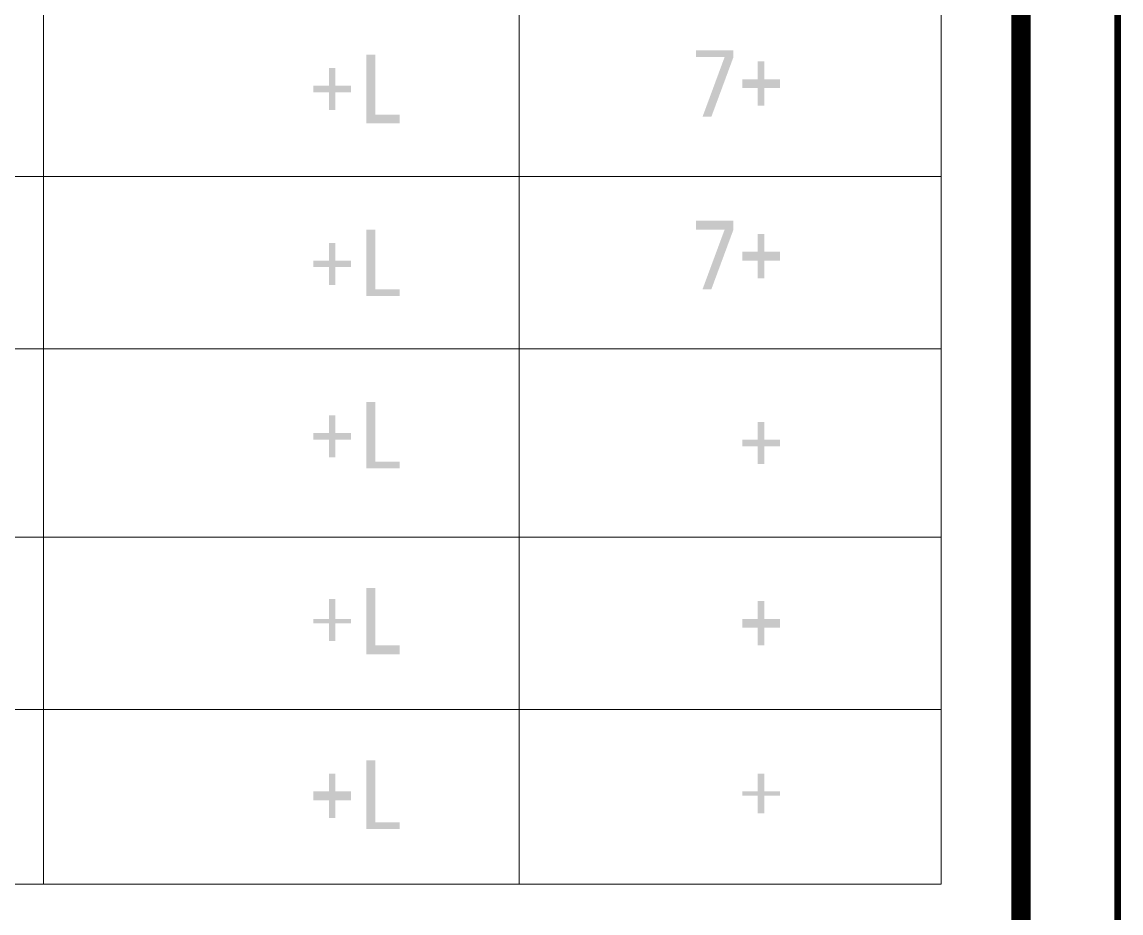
# Model space of a CAD drawing. Extents: x 457 to 4918, y -67 to 391.
# Drawn here: x 2883.9 to 2940.7, y 137.2 to 183.2 of the extents above; entities that cross this region are included whole.
import ezdxf

# ---------------------------------------------------------------- set-up
doc = ezdxf.new("R2010")
doc.units = 0
doc.header["$LTSCALE"] = 40
doc.header["$MEASUREMENT"] = 0
doc.layers.get('0').update_dxf_attribs({"linetype": 'CONTINUOUS'})
doc.layers.add('TK', color=1, linetype='CONTINUOUS')

msp = doc.modelspace()

# ---------------------------------------------------------------- hatches: boundary and pattern name
h = msp.add_hatch(color=0)
h.dxf.hatch_style = 2
h.paths.add_polyline_path([(2901.703, 177.965), (2901.703, 181.509), (2902.16, 181.509), (2902.16, 178.422), (2903.418, 178.422), (2903.418, 177.965)])
h = msp.add_hatch(color=0)
h.dxf.hatch_style = 2
h.paths.add_polyline_path([(2919.077, 178.308), (2920.22, 181.394), (2918.734, 181.394), (2918.734, 181.737), (2920.677, 181.737), (2920.677, 181.394), (2919.534, 178.308)])
h = msp.add_hatch(color=0)
h.dxf.hatch_style = 2
h.paths.add_polyline_path([(2899.76, 179.565), (2898.96, 179.565), (2898.96, 179.908), (2899.76, 179.908), (2899.76, 180.823), (2900.103, 180.823), (2900.103, 179.908), (2900.903, 179.908), (2900.903, 179.565), (2900.103, 179.565), (2900.103, 178.651), (2899.76, 178.651)])
h = msp.add_hatch(color=0)
h.dxf.hatch_style = 2
h.paths.add_polyline_path([(2921.934, 179.794), (2921.134, 179.794), (2921.134, 180.251), (2921.934, 180.251), (2921.934, 181.166), (2922.277, 181.166), (2922.277, 180.251), (2923.077, 180.251), (2923.077, 179.794), (2922.277, 179.794), (2922.277, 178.88), (2921.934, 178.88)])
h = msp.add_hatch(color=0)
h.dxf.hatch_style = 2
h.paths.add_polyline_path([(2919.077, 169.393), (2920.22, 172.479), (2918.734, 172.479), (2918.734, 172.936), (2920.677, 172.936), (2920.677, 172.479), (2919.534, 169.393)])
h = msp.add_hatch(color=0)
h.dxf.hatch_style = 2
h.paths.add_polyline_path([(2901.703, 169.05), (2901.703, 172.479), (2902.16, 172.479), (2902.16, 169.393), (2903.418, 169.393), (2903.418, 169.05)])
h = msp.add_hatch(color=0)
h.dxf.hatch_style = 2
h.paths.add_polyline_path([(2921.934, 170.879), (2921.134, 170.879), (2921.134, 171.336), (2921.934, 171.336), (2921.934, 172.25), (2922.277, 172.25), (2922.277, 171.336), (2923.077, 171.336), (2923.077, 170.879), (2922.277, 170.879), (2922.277, 169.964), (2921.934, 169.964)])
h = msp.add_hatch(color=0)
h.dxf.hatch_style = 2
h.paths.add_polyline_path([(2899.76, 170.536), (2898.96, 170.536), (2898.96, 170.879), (2899.76, 170.879), (2899.76, 171.793), (2900.103, 171.793), (2900.103, 170.879), (2900.903, 170.879), (2900.903, 170.536), (2900.103, 170.536), (2900.103, 169.621), (2899.76, 169.621)])
h = msp.add_hatch(color=0)
h.dxf.hatch_style = 2
h.paths.add_polyline_path([(2901.703, 160.134), (2901.703, 163.563), (2902.16, 163.563), (2902.16, 160.477), (2903.418, 160.477), (2903.418, 160.134)])
h = msp.add_hatch(color=0)
h.dxf.hatch_style = 2
h.paths.add_polyline_path([(2899.76, 161.62), (2898.96, 161.62), (2898.96, 161.963), (2899.76, 161.963), (2899.76, 162.878), (2900.103, 162.878), (2900.103, 161.963), (2900.903, 161.963), (2900.903, 161.62), (2900.103, 161.62), (2900.103, 160.706), (2899.76, 160.706)])
h = msp.add_hatch(color=0)
h.dxf.hatch_style = 2
h.paths.add_polyline_path([(2921.934, 161.277), (2921.134, 161.277), (2921.134, 161.62), (2921.934, 161.62), (2921.934, 162.535), (2922.277, 162.535), (2922.277, 161.62), (2923.077, 161.62), (2923.077, 161.277), (2922.277, 161.277), (2922.277, 160.363), (2921.934, 160.363)])
h = msp.add_hatch(color=0)
h.dxf.hatch_style = 2
h.paths.add_polyline_path([(2901.703, 150.533), (2901.703, 153.962), (2902.16, 153.962), (2902.16, 150.99), (2903.418, 150.99), (2903.418, 150.533)])
h = msp.add_hatch(color=0)
h.dxf.hatch_style = 2
h.paths.add_polyline_path([(2899.76, 152.133), (2898.96, 152.133), (2898.96, 152.362), (2899.76, 152.362), (2899.76, 153.391), (2900.103, 153.391), (2900.103, 152.362), (2900.903, 152.362), (2900.903, 152.133), (2900.103, 152.133), (2900.103, 151.219), (2899.76, 151.219)])
h = msp.add_hatch(color=0)
h.dxf.hatch_style = 2
h.paths.add_polyline_path([(2921.934, 151.905), (2921.134, 151.905), (2921.134, 152.362), (2921.934, 152.362), (2921.934, 153.276), (2922.277, 153.276), (2922.277, 152.362), (2923.077, 152.362), (2923.077, 151.905), (2922.277, 151.905), (2922.277, 150.99), (2921.934, 150.99)])
h = msp.add_hatch(color=0)
h.dxf.hatch_style = 2
h.paths.add_polyline_path([(2901.703, 141.504), (2901.703, 145.047), (2902.16, 145.047), (2902.16, 141.846), (2903.418, 141.846), (2903.418, 141.504)])
h = msp.add_hatch(color=0)
h.dxf.hatch_style = 2
h.paths.add_polyline_path([(2899.76, 142.989), (2898.96, 142.989), (2898.96, 143.447), (2899.76, 143.447), (2899.76, 144.361), (2900.103, 144.361), (2900.103, 143.447), (2900.903, 143.447), (2900.903, 142.989), (2900.103, 142.989), (2900.103, 142.075), (2899.76, 142.075)])
h = msp.add_hatch(color=0)
h.dxf.hatch_style = 2
h.paths.add_polyline_path([(2921.934, 143.218), (2921.134, 143.218), (2921.134, 143.447), (2921.934, 143.447), (2921.934, 144.361), (2922.277, 144.361), (2922.277, 143.447), (2923.077, 143.447), (2923.077, 143.218), (2922.277, 143.218), (2922.277, 142.304), (2921.934, 142.304)])

# ---------------------------------------------------------------- linework, layer by layer
at = {"const_width": 0.35}
msp.add_lwpolyline([(2520.536, -66.9), (2940.536, -66.9), (2940.536, 230.1), (2520.536, 230.1)], close=True, dxfattribs=at)
at = {"color": 0, "lineweight": 9}
msp.add_lwpolyline([(2721.338, 138.646), (2931.421, 138.646), (2931.421, 220.028)], dxfattribs=at)
for points in [[(2885.015, 138.646), (2885.015, 138.646), (2885.015, 219.799), (2885.015, 219.799)], [(2909.59, 138.646), (2909.59, 138.646), (2909.59, 210.998), (2909.59, 210.998)], [(2721.338, 175.222), (2721.338, 175.222), (2931.421, 175.222), (2931.421, 175.222)], [(2721.338, 166.307), (2721.338, 166.307), (2931.421, 166.307), (2931.421, 166.307)], [(2721.338, 156.591), (2721.338, 156.591), (2931.421, 156.591), (2931.421, 156.591)], [(2721.338, 147.676), (2721.338, 147.676), (2931.421, 147.676), (2931.421, 147.676)]]:
    msp.add_open_spline(points, degree=3, dxfattribs=at)
at = {"layer": 'TK', "const_width": 1}
msp.add_lwpolyline([(2545.536, -61.9), (2935.536, -61.9), (2935.536, 225.1), (2545.536, 225.1)], close=True, dxfattribs=at)

doc.saveas('drawing.dxf')
